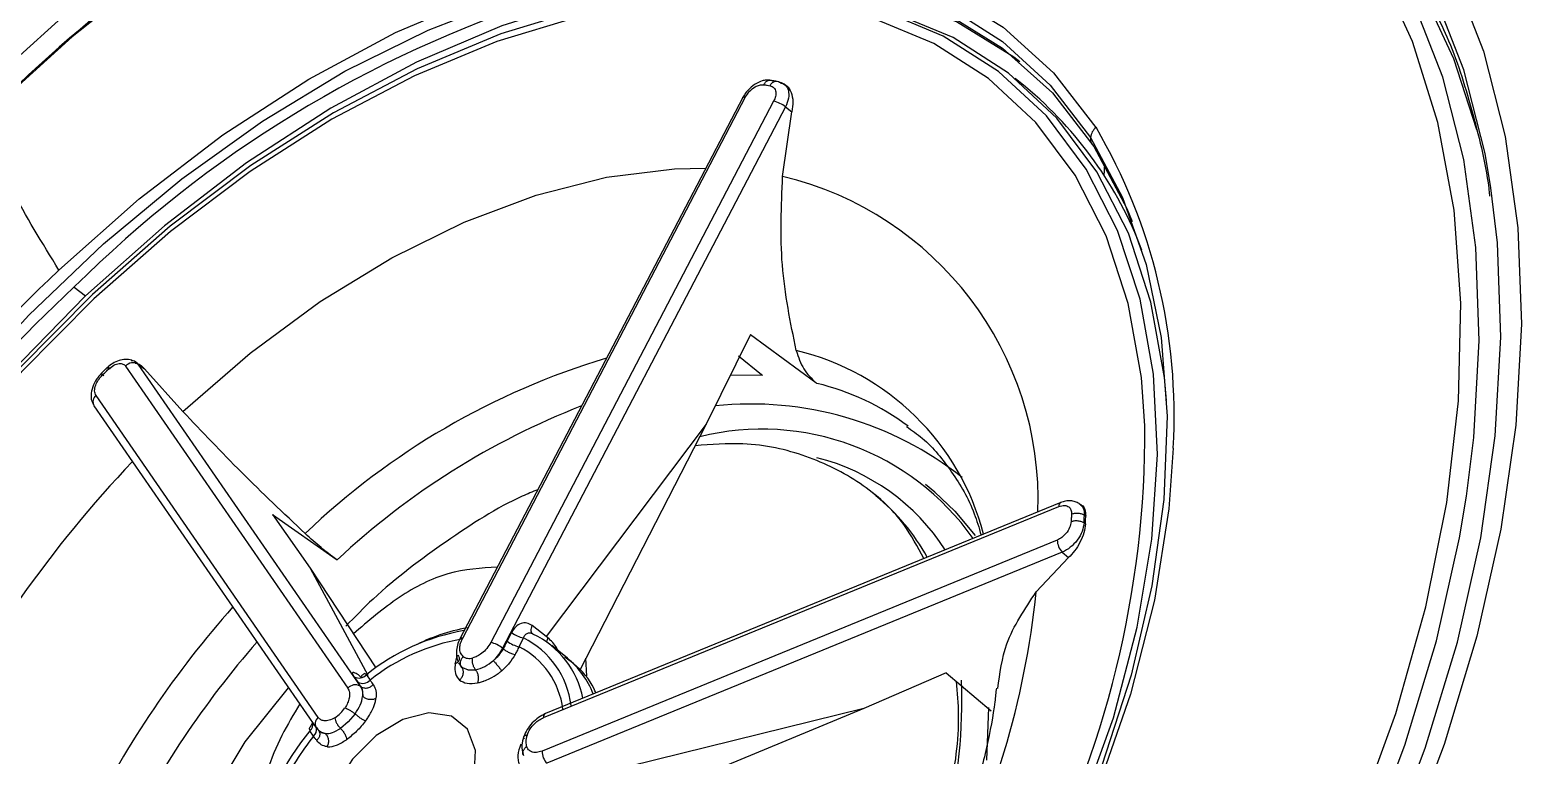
# Model space of a CAD drawing. Extents: x 400 to 501, y 484 to 634.
# Drawn here: x 484.145 to 485.99, y 525.945 to 526.842 of the extents above; entities that cross this region are included whole.
import ezdxf

# ---------------------------------------------------------------- set-up
doc = ezdxf.new("R2010")
doc.units = 0
doc.header["$MEASUREMENT"] = 0
doc.layers.add('DIM', color=3, linetype='Continuous')
doc.layers.add('GEOMETRY', color=3, linetype='Continuous', lineweight=25)

# ---------------------------------------------------------------- blocks, each defined once
blk = doc.blocks.new('2026 GRANDEE')
at = {"layer": 'GEOMETRY', "ltscale": 16}
for p, q in [((34.6418, -70.0615), (34.6339, -70.0603)), ((34.6478, -70.0639), (34.6462, -70.0627)), ((34.95, -70.0684), (34.9374, -70.0582)), ((34.6007, -70.0818), (34.2511, -70.7511)), ((34.2546, -70.7505), (34.6042, -70.0811)), ((34.6389, -70.0863), (34.2893, -70.7557)), ((34.6535, -70.0933), (34.3039, -70.7627)), ((34.65, -70.1793), (34.6615, -70.0996)), ((34.6535, -70.0933), (34.6615, -70.0996)), ((35.0475, -70.1784), (35.048, -70.1642)), ((33.7747, -70.3161), (33.7884, -70.3272)), ((34.6103, -70.3749), (34.5555, -70.4857)), ((34.6103, -70.3749), (34.6911, -70.4343)), ((33.8159, -70.4153), (33.8076, -70.4236)), ((33.8381, -70.414), (34.1127, -70.8121)), ((33.846, -70.4069), (33.8452, -70.4063)), ((33.8533, -70.4114), (34.128, -70.8096)), ((33.8533, -70.4114), (33.8614, -70.4172)), ((33.9088, -70.47), (33.8614, -70.4172)), ((34.5954, -70.4012), (34.6239, -70.4242)), ((34.5858, -70.4246), (34.6251, -70.4252)), ((34.6239, -70.4242), (34.6251, -70.4252)), ((34.6911, -70.4343), (34.6924, -70.4353)), ((34.0761, -70.8484), (33.8015, -70.4502)), ((33.799, -70.4629), (34.0737, -70.8611)), ((34.5555, -70.4857), (34.3579, -70.7484)), ((34.5555, -70.4857), (34.3988, -70.7908)), ((34.8379, -70.5699), (34.8264, -70.5605)), ((34.9938, -70.5825), (34.357, -70.8435)), ((34.7654, -70.5743), (34.7606, -70.5704)), ((34.0194, -70.5974), (34.0981, -70.6527)), ((34.0194, -70.5974), (34.0663, -70.6639)), ((34.3546, -70.8485), (34.9913, -70.5875)), ((35.0229, -70.5984), (35.0246, -70.5996)), ((35.0244, -70.6043), (35.0246, -70.5996)), ((35.0241, -70.609), (35.0225, -70.6078)), ((35.0241, -70.609), (35.0244, -70.6043)), ((34.9894, -70.629), (34.3527, -70.89)), ((34.0981, -70.6527), (34.0994, -70.6536)), ((34.9956, -70.644), (34.3588, -70.905)), ((34.9634, -70.6932), (35.0032, -70.6507)), ((34.9956, -70.644), (35.0032, -70.6507)), ((34.0663, -70.6639), (34.1376, -70.7961)), ((34.0663, -70.6639), (34.1471, -70.7872)), ((34.3151, -70.7433), (34.3097, -70.7542)), ((34.3373, -70.7437), (34.3395, -70.7434)), ((34.3579, -70.7484), (34.3404, -70.7346)), ((34.3598, -70.7498), (34.3579, -70.7484)), ((34.2511, -70.7511), (34.2511, -70.7512)), ((34.3049, -70.7635), (34.3039, -70.7627)), ((34.3244, -70.761), (34.3298, -70.7501)), ((34.384, -70.7752), (34.3647, -70.7595)), ((34.2494, -70.7807), (34.2534, -70.7867)), ((34.408, -70.7975), (34.4069, -70.775)), ((34.1205, -70.7983), (34.1252, -70.8048)), ((34.1357, -70.7956), (34.1403, -70.8021)), ((34.2608, -70.7897), (34.2534, -70.7867)), ((34.2608, -70.7897), (34.2706, -70.7893)), ((34.8521, -70.7931), (34.7503, -70.8374)), ((34.8521, -70.7931), (34.9079, -70.8403)), ((34.0389, -70.8117), (33.9854, -70.8784)), ((34.129, -70.8103), (34.128, -70.8096)), ((34.7503, -70.8374), (34.4281, -70.917)), ((34.7503, -70.8374), (34.4415, -70.9651)), ((34.9023, -70.9014), (34.905, -70.8361)), ((34.1132, -70.8538), (34.1035, -70.8619)), ((34.1217, -70.8439), (34.1132, -70.8538)), ((33.9854, -70.8784), (33.9024, -71.0165)), ((34.0703, -70.8714), (34.0657, -70.8648)), ((34.074, -70.8607), (34.0756, -70.8631)), ((34.0756, -70.8631), (34.0796, -70.8668)), ((34.0785, -70.8661), (34.0779, -70.8666)), ((34.0796, -70.8668), (34.0847, -70.8683))]:
    blk.add_line(p, q, dxfattribs=at)
at = {"layer": 'GEOMETRY', "ltscale": 16, "flags": 128}
for points in [[(33.6458, -70.085), (33.7592, -69.9828)], [(35.4781, -69.9273), (35.516, -70.0246), (35.5429, -70.1301), (35.5586, -70.243), (35.5629, -70.3622), (35.5559, -70.4868), (35.5375, -70.6156), (35.5079, -70.7477), (35.4674, -70.8817), (35.4164, -71.0167), (35.3552, -71.1515), (35.2844, -71.2848), (35.2045, -71.4157), (35.1164, -71.5429), (35.0206, -71.6653), (34.9181, -71.782), (34.8097, -71.8919)], [(35.5253, -70.1933), (35.518, -70.1509), (35.4917, -70.0476), (35.4546, -69.9523), (35.407, -69.866), (35.3495, -69.7892), (35.2823, -69.7226), (35.2063, -69.6669), (35.1219, -69.6225), (35.0298, -69.5898), (34.931, -69.569), (34.8262, -69.5603), (34.7163, -69.5639), (34.6023, -69.5796), (34.4851, -69.6074), (34.3658, -69.6469), (34.2453, -69.698), (34.1246, -69.76), (34.0049, -69.8326), (33.8871, -69.9151), (33.7722, -70.0067), (33.6613, -70.1067)], [(35.495, -70.5749), (35.5041, -70.5021), (35.5109, -70.3821), (35.5068, -70.2672), (35.4916, -70.1584), (35.4657, -70.0567), (35.4292, -69.9629), (35.3824, -69.8779), (35.3257, -69.8023), (35.2596, -69.7368), (35.1847, -69.6819), (35.1016, -69.6382), (35.011, -69.6059), (34.9137, -69.5855), (34.8105, -69.5769), (34.7023, -69.5804), (34.59, -69.5959), (34.5695, -69.6)], [(35.3502, -70.9993), (35.3596, -70.976), (35.4076, -70.8433), (35.4447, -70.7117), (35.4706, -70.5826), (35.4852, -70.457), (35.4882, -70.3361), (35.4797, -70.221), (35.4597, -70.1128), (35.4285, -70.0123), (35.3862, -69.9206), (35.3333, -69.8385), (35.2702, -69.7667), (35.1976, -69.7058), (35.1161, -69.6564), (35.0263, -69.619), (34.9293, -69.5939), (34.8257, -69.5813), (34.7166, -69.5813), (34.6029, -69.594), (34.5937, -69.5955)], [(33.7557, -70.2954), (33.855, -70.207), (33.9583, -70.1279), (34.0643, -70.0591), (34.1717, -70.0014), (34.2791, -69.9555), (34.3852, -69.9221), (34.4887, -69.9016), (34.5881, -69.8941), (34.6824, -69.8999), (34.7703, -69.9188), (34.8506, -69.9506), (34.9225, -69.9949), (34.9849, -70.0512), (35.0372, -70.1187)], [(33.324, -71.7633), (33.2843, -71.6892), (33.2551, -71.6063), (33.2367, -71.5158), (33.2293, -71.4185), (33.2331, -71.3158), (33.2479, -71.2087), (33.2736, -71.0986), (33.3099, -70.9867), (33.3564, -70.8743), (33.4125, -70.7628), (33.4775, -70.6534), (33.5508, -70.5475), (33.6314, -70.4463), (33.7184, -70.351), (33.8108, -70.2626), (33.9075, -70.1823), (34.0073, -70.1109), (34.1091, -70.0493), (34.2118, -69.9983), (34.314, -69.9584)], [(34.8538, -69.9691), (34.9216, -70.0124), (34.9807, -70.0666), (35.0303, -70.1312)], [(34.9433, -70.0376), (34.9356, -70.0318), (34.8649, -69.9882), (34.7859, -69.9569), (34.6995, -69.9383), (34.6068, -69.9327), (34.509, -69.94), (34.4073, -69.9602), (34.303, -69.993), (34.1974, -70.0381), (34.0918, -70.0948), (33.9876, -70.1625), (33.886, -70.2403), (33.7884, -70.3272)], [(34.3591, -69.9586), (34.3937, -69.949), (34.4954, -69.9288), (34.5932, -69.9215), (34.6858, -69.9272), (34.7722, -69.9458), (34.8513, -69.9771), (34.9219, -70.0206), (34.9833, -70.0759), (35.0347, -70.1423)], [(34.4035, -69.9722), (34.3017, -70.0032), (34.1984, -70.0461), (34.0951, -70.1006), (33.9929, -70.1658), (33.8932, -70.241), (33.7973, -70.3252), (33.7063, -70.4173), (33.6214, -70.5163), (33.5436, -70.6208), (33.474, -70.7295), (33.4134, -70.8411), (33.3626, -70.9542), (33.3222, -71.0674), (33.2927, -71.1791), (33.2744, -71.2881), (33.2677, -71.3929), (33.2726, -71.4923), (33.2891, -71.585), (33.3169, -71.6697), (33.3556, -71.7455), (33.381, -71.7825)], [(35.0182, -70.9618), (35.0587, -70.8487), (35.0882, -70.7369), (35.1064, -70.628), (35.1131, -70.5231), (35.1082, -70.4238), (35.0917, -70.3311), (35.0639, -70.2463), (35.0252, -70.1705), (34.9759, -70.1046), (34.9168, -70.0495), (34.8485, -70.0057), (34.7719, -69.9739)], [(35.4361, -69.9413), (35.4792, -70.0337), (35.5075, -70.1213)], [(34.6786, -69.9645), (34.5896, -69.9578), (34.4955, -69.9637), (34.3976, -69.982), (34.297, -70.0125), (34.1951, -70.055), (34.093, -70.1087), (33.9921, -70.1731), (33.8937, -70.2473), (33.799, -70.3305), (33.7091, -70.4215), (33.6253, -70.5192), (33.5485, -70.6224), (33.4798, -70.7297), (33.4199, -70.84)], [(35.0977, -70.4877), (35.0934, -70.4278), (35.0771, -70.3363), (35.0497, -70.2526), (35.0114, -70.1778), (34.9628, -70.1127), (34.9044, -70.0582), (34.837, -70.015), (34.7614, -69.9837), (34.6786, -69.9645)], [(35.1244, -70.4565), (35.1217, -70.428), (35.1052, -70.3349), (35.0773, -70.2497), (35.0383, -70.1735), (34.9888, -70.1072), (34.9293, -70.0517), (34.8607, -70.0077), (34.7837, -69.9758), (34.6994, -69.9563)], [(34.6007, -70.0818), (34.601, -70.0814), (34.6017, -70.0811), (34.6028, -70.081), (34.6042, -70.0811)], [(35.0303, -70.1312), (35.07, -70.2053), (35.0992, -70.2881), (35.1176, -70.3787), (35.125, -70.4759), (35.1212, -70.5787), (35.1064, -70.6857), (35.0807, -70.7959), (35.0444, -70.9078)], [(35.0347, -70.1423), (35.0754, -70.2189), (35.0821, -70.2351)], [(33.9088, -70.47), (33.992, -70.3979), (34.0785, -70.3342), (34.167, -70.2799), (34.2564, -70.2358), (34.3453, -70.2025), (34.4324, -70.1804), (34.5165, -70.1699), (34.5551, -70.1691)], [(34.8004, -71.8752), (34.9065, -71.7676), (35.0068, -71.6534), (35.1005, -71.5336), (35.1868, -71.4091), (35.265, -71.281), (35.3343, -71.1505), (35.3942, -71.0186), (35.4441, -70.8865), (35.4838, -70.7553), (35.5127, -70.6261), (35.5307, -70.5), (35.5376, -70.378), (35.5334, -70.2613), (35.5253, -70.1933)], [(33.7884, -70.3272), (33.6959, -70.4221), (33.6098, -70.5239), (33.531, -70.6312), (33.4607, -70.7427), (33.3997, -70.857), (33.3487, -70.9727), (33.3085, -71.0882), (33.2794, -71.2023), (33.2619, -71.3133), (33.2562, -71.42), (33.2624, -71.521), (33.2803, -71.615), (33.3098, -71.7008), (33.3505, -71.7773)], [(35.1326, -70.5154), (35.1273, -70.5906), (35.1095, -70.7035), (35.0799, -70.8195), (35.039, -70.9371), (34.9872, -71.0547), (34.9251, -71.171), (34.8536, -71.2844), (34.7735, -71.3936), (34.6859, -71.497), (34.6592, -71.5258)], [(34.7851, -71.8562), (34.8895, -71.7503), (34.9883, -71.6379), (35.0806, -71.5199), (35.1656, -71.3973), (35.2425, -71.2712), (35.3107, -71.1427), (35.3697, -71.0128), (35.4189, -70.8827), (35.4579, -70.7535), (35.4864, -70.6263), (35.495, -70.5749)], [(34.8379, -70.5699), (34.8629, -70.5931), (34.888, -70.6233)], [(34.2546, -70.7505), (34.2532, -70.7504), (34.2521, -70.7505), (34.2514, -70.7508), (34.2511, -70.7511)], [(34.2562, -70.9585), (34.2689, -70.9224), (34.2704, -70.8892), (34.2606, -70.863), (34.2406, -70.8468), (34.2128, -70.8426), (34.1806, -70.8509), (34.1478, -70.8708), (34.1185, -70.8998), (34.0962, -70.9344)]]:
    blk.add_lwpolyline(points, dxfattribs=at)
at = {"layer": 'GEOMETRY', "ltscale": 16}
for centre, radius, start, end in [((34.9951, -71.4277), 1.8756, 102.3561, 135.5107), ((35.3932, -71.8701), 2.5338, 120.3997, 133.9732), ((34.8122, -71.3559), 1.4689, 107.9649, 134.9359), ((34.636, -70.4447), 0.4901, 20.8365, 50.1623), ((34.6317, -70.1201), 0.0345, 50.8377, 77.9254), ((35.0505, -70.1341), 0.0203, 130.7303, 171.8545), ((34.4277, -70.475), 0.7061, 356.7223, 30.314), ((35.0425, -70.1328), 0.0123, 172.323, 230.332), ((34.5541, -70.5797), 0.4117, 357.9951, 76.5317), ((34.9462, -71.5815), 1.7525, 132.7906, 168.047), ((34.947, -71.5819), 1.7253, 132.8035, 167.8321), ((34.5936, -70.7008), 0.3148, 14.5699, 76.5503), ((33.8473, -70.4221), 0.0123, 60.5201, 138.2713), ((34.6964, -71.2856), 0.9202, 106.6793, 133.7609), ((34.6218, -70.7312), 0.3042, 52.9627, 76.58), ((33.8077, -70.458), 0.00999, 128.8518, 209.6098), ((34.7443, -71.3419), 0.9432, 111.307, 133.1315), ((34.6111, -70.8803), 0.4195, 51.5409, 96.0847), ((33.8707, -70.4953), 1.227, 332.0252, 0.3546), ((34.6243, -70.8119), 0.32, 35.3205, 103.8888), ((34.627, -70.7858), 0.2667, 32.8764, 75.8151), ((34.9213, -71.5531), 1.4825, 136.4612, 153.4142), ((34.5988, -70.7777), 0.2629, 29.0202, 50.6889), ((34.9965, -70.5869), 0.00519, 121.2777, 185.933), ((35.0107, -70.629), 0.0213, 179.7824, 224.6727), ((33.8771, -70.5794), 1.0922, 332.8294, 354.0194), ((34.8769, -71.5175), 1.2126, 138.3576, 153.4272), ((33.173, -70.1229), 2.6745, 312.9723, 347.4464), ((34.3013, -71.0007), 0.2636, 99.8758, 128.9308), ((34.3038, -70.9744), 0.2408, 100.4848, 117.0521), ((34.3372, -70.7144), 0.0364, 232.6122, 258.2558), ((34.2942, -70.8457), 0.111, 10.9403, 64.7752), ((34.8941, -71.5318), 1.1841, 138.9988, 153.4321), ((34.2956, -70.9976), 0.2496, 99.7954, 128.4681), ((34.2821, -70.7894), 0.0345, 50.8376, 77.9253), ((34.3318, -70.7253), 0.0364, 232.6122, 258.2558), ((34.2772, -70.8517), 0.1023, 7.7157, 62.5181), ((34.2815, -70.8465), 0.1078, 6.8349, 63.3989), ((34.3717, -70.756), 0.0134, 152.3901, 174.5215), ((34.3147, -70.8589), 0.1087, 21.3491, 50.4103), ((34.1264, -70.7874), 0.0123, 241.4701, 318.6207), ((34.131, -70.794), 0.0123, 241.4701, 318.6208), ((34.1781, -70.8258), 0.6935, 331.8455, 1.93), ((34.1219, -70.8203), 0.0123, 60.5199, 138.2713), ((34.0749, -70.8142), 0.0408, 302.175, 327.1094), ((34.0584, -70.8565), 0.0111, 311.3267, 9.0562), ((34.082, -70.856), 0.00968, 128.0627, 220.5472), ((34.3595, -70.8478), 0.00499, 119.8365, 187.3741), ((34.3457, -71.0906), 0.3597, 141.1168, 165.058), ((34.364, -71.1005), 0.3725, 142.0408, 153.4948), ((34.063, -70.863), 0.0111, 311.3754, 8.3641), ((32.9688, -72.6017), 1.8232, 63.1438, 69.8944), ((34.374, -70.8901), 0.0213, 179.7825, 224.6727)]:
    blk.add_arc(centre, radius, start, end, dxfattribs=at)
for points, knots in [([(35.4556, -69.9745), (35.4616, -69.9867), (35.481, -70.0262), (35.5033, -70.1019), (35.5198, -70.1667), (35.5235, -70.2026), (35.5236, -70.2037)], [0, 0, 0, 0, 0.179726, 0.584023, 0.98668, 1, 1, 1, 1]), ([(34.6341, -70.0603), (34.6327, -70.0602), (34.6297, -70.06), (34.6234, -70.0614), (34.6153, -70.0652), (34.608, -70.0715), (34.6033, -70.0774), (34.6015, -70.0805), (34.6006, -70.0821)], [0, 0, 0, 0, 0.132033, 0.260031, 0.508573, 0.752945, 0.875627, 1, 1, 1, 1]), ([(34.6042, -70.0811), (34.6057, -70.0786), (34.6089, -70.0737), (34.6154, -70.0686), (34.6216, -70.0659), (34.625, -70.0659), (34.6266, -70.0659)], [0, 0, 0, 0, 0.278395, 0.557716, 0.778792, 1, 1, 1, 1]), ([(34.6266, -70.0659), (34.6274, -70.0648), (34.6288, -70.0624), (34.632, -70.0605), (34.6354, -70.06), (34.6374, -70.061), (34.6383, -70.0615)], [0, 0, 0, 0, 0.241095, 0.499999, 0.758904, 1, 1, 1, 1]), ([(34.6266, -70.0659), (34.6281, -70.0661), (34.6307, -70.0665), (34.6333, -70.0669), (34.6344, -70.0671)], [0, 0, 0, 0, 0.560002, 1, 1, 1, 1]), ([(34.6344, -70.0671), (34.6351, -70.0659), (34.6366, -70.0636), (34.6398, -70.0616), (34.6433, -70.0612), (34.6452, -70.0622), (34.6462, -70.0627)], [0, 0, 0, 0, 0.241096, 0.5, 0.758905, 1, 1, 1, 1]), ([(34.6462, -70.0627), (34.6488, -70.0636), (34.6541, -70.0652), (34.6561, -70.0705), (34.6572, -70.0731)], [0, 0, 0, 0, 0.500417, 1, 1, 1, 1]), ([(34.6478, -70.0639), (34.6504, -70.0648), (34.6558, -70.0666), (34.661, -70.075), (34.6633, -70.0865), (34.6621, -70.0952), (34.6615, -70.0996)], [0, 0, 0, 0, 0.241639, 0.487792, 0.7398, 1, 1, 1, 1]), ([(34.6344, -70.0671), (34.6362, -70.0677), (34.6398, -70.069), (34.6419, -70.0742), (34.6415, -70.0803), (34.6398, -70.0843), (34.6389, -70.0863)], [0, 0, 0, 0, 0.278683, 0.558016, 0.778953, 1, 1, 1, 1]), ([(34.6572, -70.0731), (34.6575, -70.0762), (34.6581, -70.0824), (34.655, -70.0897), (34.6535, -70.0933)], [0, 0, 0, 0, 0.499541, 1, 1, 1, 1]), ([(33.7557, -70.2954), (33.735, -70.2614), (33.6937, -70.1933), (33.6693, -70.14), (33.657, -70.1133)], [0, 0, 0, 0, 0.5, 1, 1, 1, 1]), ([(34.6669, -70.3947), (34.6597, -70.3597), (34.6453, -70.2897), (34.6484, -70.2161), (34.65, -70.1793)], [0, 0, 0, 0, 0.499999, 1, 1, 1, 1]), ([(36.1955, -70.2148), (36.1876, -70.2913), (36.1718, -70.4431), (36.1193, -70.6787), (36.0477, -70.9148), (35.9563, -71.15), (35.8473, -71.3823), (35.7215, -71.6098), (35.5817, -71.8315), (35.4768, -71.9727), (35.4245, -72.0432)], [0, 0, 0, 0, 0.13038, 0.258787, 0.385411, 0.510467, 0.63419, 0.756842, 0.878693, 1, 1, 1, 1]), ([(36.1153, -70.3046), (36.1106, -70.3564), (36.1018, -70.4523), (36.0776, -70.5894), (36.0515, -70.7047), (36.0265, -70.7977), (36.0054, -70.8678), (35.9892, -70.9179), (35.9746, -70.961), (35.9537, -71.02), (35.9191, -71.1105), (35.8652, -71.238), (35.7892, -71.3975), (35.6861, -71.587), (35.5518, -71.8047), (35.4416, -71.9533), (35.3828, -72.0325)], [0, 0, 0, 0, 0.0955, 0.176703, 0.243976, 0.297601, 0.337782, 0.364662, 0.383445, 0.411296, 0.464569, 0.536071, 0.625544, 0.732754, 0.857565, 1, 1, 1, 1]), ([(34.6669, -70.3947), (34.6695, -70.4027), (34.6749, -70.4188), (34.6857, -70.4291), (34.6911, -70.4343)], [0, 0, 0, 0, 0.499954, 1, 1, 1, 1]), ([(33.8454, -70.4065), (33.8429, -70.4061), (33.8381, -70.4052), (33.83, -70.4067), (33.8221, -70.4101), (33.8178, -70.4137), (33.8157, -70.4155)], [0, 0, 0, 0, 0.257743, 0.511413, 0.758791, 1, 1, 1, 1]), ([(33.8195, -70.4173), (33.8187, -70.4168), (33.8171, -70.4156), (33.8158, -70.4151), (33.8156, -70.4158), (33.8164, -70.4171), (33.8168, -70.4178)], [0, 0, 0, 0, 0.241096, 0.500001, 0.758905, 1, 1, 1, 1]), ([(33.8168, -70.4178), (33.819, -70.4159), (33.8235, -70.4122), (33.83, -70.4103), (33.8351, -70.4109), (33.8371, -70.413), (33.8381, -70.414)], [0, 0, 0, 0, 0.278691, 0.558021, 0.778955, 1, 1, 1, 1]), ([(33.8448, -70.4068), (33.8457, -70.4068), (33.8494, -70.4068), (33.8516, -70.4094), (33.8533, -70.4114)], [0, 0, 0, 0, 0.226206, 1, 1, 1, 1]), ([(33.85, -70.4102), (33.8509, -70.4103), (33.8554, -70.411), (33.8587, -70.4144), (33.8614, -70.4172)], [0, 0, 0, 0, 0.184102, 1, 1, 1, 1]), ([(33.8078, -70.4233), (33.8066, -70.4247), (33.804, -70.4274), (33.7998, -70.4337), (33.796, -70.4424), (33.795, -70.451), (33.7961, -70.4571), (33.7974, -70.4596), (33.7981, -70.4608)], [0, 0, 0, 0, 0.122507, 0.243894, 0.487401, 0.737236, 0.86649, 1, 1, 1, 1]), ([(33.8015, -70.4502), (33.8007, -70.4485), (33.7992, -70.4449), (33.8006, -70.4378), (33.804, -70.4312), (33.8071, -70.4277), (33.8086, -70.4259)], [0, 0, 0, 0, 0.278443, 0.557745, 0.778799, 1, 1, 1, 1]), ([(33.8086, -70.4259), (33.8082, -70.4253), (33.8074, -70.4239), (33.8075, -70.4233), (33.8088, -70.4237), (33.8104, -70.425), (33.8112, -70.4255)], [0, 0, 0, 0, 0.241095, 0.499999, 0.758904, 1, 1, 1, 1]), ([(33.8086, -70.4259), (33.8101, -70.4244), (33.8129, -70.4217), (33.8156, -70.419), (33.8168, -70.4178)], [0, 0, 0, 0, 0.560002, 1, 1, 1, 1]), ([(34.06, -70.6211), (34.0333, -70.5957), (33.9798, -70.5451), (33.9324, -70.495), (33.9088, -70.47)], [0, 0, 0, 0, 0.499999, 1, 1, 1, 1]), ([(34.803, -70.4886), (34.8097, -70.4933), (34.8314, -70.5083), (34.8594, -70.5439), (34.8839, -70.5841), (34.8926, -70.6139), (34.8953, -70.6229)], [0, 0, 0, 0, 0.156459, 0.506071, 0.851021, 1, 1, 1, 1]), ([(34.8244, -70.6519), (34.8167, -70.6374), (34.7968, -70.6), (34.7476, -70.5566), (34.6805, -70.5229), (34.611, -70.5072), (34.5618, -70.5109), (34.5418, -70.5124)], [0, 0, 0, 0, 0.147093, 0.378616, 0.610139, 0.841662, 1, 1, 1, 1]), ([(34.3474, -70.5668), (34.341, -70.5693), (34.3031, -70.5847), (34.234, -70.63), (34.1602, -70.6843), (34.1214, -70.724), (34.1104, -70.7353)], [0, 0, 0, 0, 0.078117, 0.462254, 0.84639, 1, 1, 1, 1]), ([(35.0166, -70.584), (35.015, -70.5831), (35.0117, -70.5813), (35.0058, -70.5802), (34.9996, -70.5805), (34.9955, -70.5819), (34.9934, -70.5827)], [0, 0, 0, 0, 0.2532608, 0.5051009, 0.7541269, 1, 1, 1, 1]), ([(34.9913, -70.5875), (34.9937, -70.5868), (34.9985, -70.5855), (35.0037, -70.5875), (35.0066, -70.5915), (35.0069, -70.5951), (35.007, -70.5969)], [0, 0, 0, 0, 0.278395, 0.557716, 0.778792, 1, 1, 1, 1]), ([(35.007, -70.5969), (35.0069, -70.5986), (35.0068, -70.6017), (35.0066, -70.6048), (35.0066, -70.6061)], [0, 0, 0, 0, 0.560002, 1, 1, 1, 1]), ([(35.007, -70.5969), (35.0082, -70.5965), (35.0108, -70.5956), (35.0153, -70.5956), (35.0197, -70.5965), (35.0219, -70.5978), (35.0229, -70.5984)], [0, 0, 0, 0, 0.2410947, 0.4999988, 0.7589036, 1, 1, 1, 1]), ([(35.0165, -70.584), (35.0184, -70.5856), (35.0223, -70.589), (35.0227, -70.5952), (35.0229, -70.5984)], [0, 0, 0, 0, 0.4822902, 1, 1, 1, 1]), ([(35.0181, -70.5858), (35.0186, -70.5858), (35.0211, -70.586), (35.024, -70.5905), (35.0244, -70.5966), (35.0246, -70.5996)], [0, 0, 0, 0, 0.106855, 0.556876, 1, 1, 1, 1]), ([(35.0227, -70.6031), (35.0227, -70.6022), (35.0228, -70.6007), (35.0229, -70.5991), (35.0229, -70.5984)], [0, 0, 0, 0, 0.56, 1, 1, 1, 1]), ([(35.0066, -70.6061), (35.0061, -70.6086), (35.0053, -70.6136), (35.0007, -70.6207), (34.9951, -70.626), (34.9913, -70.628), (34.9894, -70.629)], [0, 0, 0, 0, 0.2786778, 0.5579722, 0.7789013, 1, 1, 1, 1]), ([(35.0225, -70.6078), (35.0219, -70.6113), (35.0208, -70.6183), (35.0145, -70.6292), (35.0057, -70.6386), (34.999, -70.6422), (34.9956, -70.644)], [0, 0, 0, 0, 0.250189, 0.49996, 0.749751, 1, 1, 1, 1]), ([(35.0241, -70.609), (35.0237, -70.6126), (35.0227, -70.6198), (35.0177, -70.6318), (35.0108, -70.643), (35.0058, -70.6481), (35.0032, -70.6507)], [0, 0, 0, 0, 0.241639, 0.487791, 0.7398, 1, 1, 1, 1]), ([(35.0066, -70.6061), (35.0078, -70.6058), (35.0104, -70.6049), (35.0149, -70.6049), (35.0193, -70.6059), (35.0214, -70.6072), (35.0225, -70.6078)], [0, 0, 0, 0, 0.241096, 0.5, 0.758905, 1, 1, 1, 1]), ([(35.0225, -70.6078), (35.0225, -70.6069), (35.0226, -70.6053), (35.0227, -70.6038), (35.0227, -70.6031)], [0, 0, 0, 0, 0.5600004, 1, 1, 1, 1]), ([(34.0981, -70.6527), (34.0921, -70.6481), (34.0799, -70.6391), (34.0666, -70.6271), (34.06, -70.6211)], [0, 0, 0, 0, 0.500588, 1, 1, 1, 1]), ([(34.2973, -70.6627), (34.2774, -70.6637), (34.2389, -70.6655), (34.1754, -70.6969), (34.1381, -70.7291), (34.1195, -70.7451)], [0, 0, 0, 0, 0.350915, 0.677798, 1, 1, 1, 1]), ([(34.916, -70.8124), (34.9184, -70.7938), (34.9239, -70.752), (34.9493, -70.7142), (34.9634, -70.6932)], [0, 0, 0, 0, 0.444947, 1, 1, 1, 1]), ([(34.3404, -70.7346), (34.3383, -70.7334), (34.334, -70.7308), (34.3267, -70.7316), (34.3198, -70.7357), (34.3166, -70.7408), (34.3151, -70.7433)], [0, 0, 0, 0, 0.248426, 0.496166, 0.745927, 1, 1, 1, 1]), ([(34.3298, -70.7501), (34.3304, -70.7487), (34.3313, -70.7466), (34.3334, -70.7448), (34.335, -70.744), (34.3367, -70.7436), (34.3384, -70.7437), (34.34, -70.7442), (34.341, -70.7449), (34.3415, -70.7453)], [0, 0, 0, 0, 0.270234, 0.399657, 0.525307, 0.647625, 0.767124, 0.884374, 1, 1, 1, 1]), ([(34.3404, -70.7346), (34.34, -70.7358), (34.339, -70.7381), (34.3389, -70.7413), (34.3396, -70.7439), (34.3409, -70.7448), (34.3415, -70.7453)], [0, 0, 0, 0, 0.2491881, 0.5, 0.7508119, 1, 1, 1, 1]), ([(34.2511, -70.7512), (34.25, -70.7538), (34.2477, -70.7589), (34.2467, -70.7671), (34.247, -70.7743), (34.2486, -70.778), (34.2492, -70.7795)], [0, 0, 0, 0, 0.266476, 0.53886, 0.816205, 1, 1, 1, 1]), ([(34.2552, -70.7729), (34.2539, -70.7716), (34.2515, -70.7689), (34.2508, -70.7628), (34.2518, -70.7565), (34.2536, -70.7525), (34.2546, -70.7505)], [0, 0, 0, 0, 0.279775, 0.557669, 0.777003, 1, 1, 1, 1]), ([(34.2893, -70.7557), (34.2878, -70.7582), (34.2847, -70.7632), (34.2787, -70.7689), (34.2726, -70.7729), (34.2689, -70.7741), (34.267, -70.7747)], [0, 0, 0, 0, 0.2793916, 0.5595729, 0.778985, 1, 1, 1, 1]), ([(34.3039, -70.7627), (34.3023, -70.7654), (34.2992, -70.7709), (34.2947, -70.7757), (34.2925, -70.778)], [0, 0, 0, 0, 0.499837, 1, 1, 1, 1]), ([(34.2925, -70.778), (34.295, -70.7759), (34.2999, -70.7716), (34.3032, -70.7662), (34.3049, -70.7635)], [0, 0, 0, 0, 0.502456, 1, 1, 1, 1]), ([(34.3049, -70.7635), (34.3058, -70.7618), (34.3074, -70.7587), (34.309, -70.7556), (34.3097, -70.7542)], [0, 0, 0, 0, 0.559996, 1, 1, 1, 1]), ([(34.3049, -70.7635), (34.3059, -70.7643), (34.308, -70.7659), (34.312, -70.7681), (34.3161, -70.7698), (34.3183, -70.7703), (34.3194, -70.7706)], [0, 0, 0, 0, 0.2408679, 0.5, 0.7591321, 1, 1, 1, 1]), ([(34.3244, -70.761), (34.3234, -70.7628), (34.3218, -70.766), (34.3201, -70.7692), (34.3194, -70.7706)], [0, 0, 0, 0, 0.56002, 1, 1, 1, 1]), ([(34.3725, -70.7659), (34.3721, -70.7648), (34.369, -70.758), (34.364, -70.7535), (34.3598, -70.7498)], [0, 0, 0, 0, 0.158699, 1, 1, 1, 1]), ([(34.2455, -70.7821), (34.2455, -70.7826), (34.2448, -70.787), (34.2448, -70.7951), (34.2487, -70.7997), (34.2507, -70.8022)], [0, 0, 0, 0, 0.056946, 0.50718, 1, 1, 1, 1]), ([(34.2455, -70.7821), (34.2461, -70.7787), (34.2467, -70.7753), (34.2483, -70.7716), (34.2483, -70.7715)], [0, 0, 0, 0, 0.988639, 1, 1, 1, 1]), ([(34.2504, -70.777), (34.2504, -70.7771), (34.2503, -70.7778), (34.2497, -70.7789), (34.2484, -70.7806), (34.2466, -70.7815), (34.2455, -70.7821)], [0, 0, 0, 0, 0.07155, 0.315708, 0.554912, 1, 1, 1, 1]), ([(34.2485, -70.7714), (34.2492, -70.7723), (34.2502, -70.7738), (34.2506, -70.7757), (34.2504, -70.7766), (34.2504, -70.777)], [0, 0, 0, 0, 0.519416, 0.798566, 1, 1, 1, 1]), ([(34.2534, -70.7867), (34.2528, -70.7857), (34.2518, -70.7838), (34.2517, -70.7801), (34.2528, -70.7763), (34.2544, -70.7741), (34.2552, -70.7729)], [0, 0, 0, 0, 0.2500001, 0.5000002, 0.7500001, 1, 1, 1, 1]), ([(34.2552, -70.7729), (34.256, -70.7735), (34.2576, -70.7746), (34.2595, -70.775), (34.2604, -70.7752)], [0, 0, 0, 0, 0.564334, 1, 1, 1, 1]), ([(34.2604, -70.7752), (34.2616, -70.7753), (34.2636, -70.7755), (34.266, -70.775), (34.267, -70.7747)], [0, 0, 0, 0, 0.5547628, 1, 1, 1, 1]), ([(34.2706, -70.7893), (34.2699, -70.7883), (34.2684, -70.7863), (34.2671, -70.7824), (34.2665, -70.7783), (34.2668, -70.7759), (34.267, -70.7747)], [0, 0, 0, 0, 0.25, 0.5, 0.75, 1, 1, 1, 1]), ([(34.2706, -70.7893), (34.2744, -70.7883), (34.2819, -70.7862), (34.2889, -70.7807), (34.2925, -70.778)], [0, 0, 0, 0, 0.502636, 1, 1, 1, 1]), ([(34.2925, -70.778), (34.2933, -70.779), (34.2946, -70.7805), (34.2966, -70.7828), (34.2982, -70.7846), (34.2996, -70.7864), (34.3013, -70.7886), (34.3023, -70.7899), (34.3029, -70.7907)], [0, 0, 0, 0, 0.239694, 0.368513, 0.5, 0.631487, 0.760306, 1, 1, 1, 1]), ([(34.3194, -70.7706), (34.3171, -70.7742), (34.3126, -70.7816), (34.3061, -70.7877), (34.3029, -70.7907)], [0, 0, 0, 0, 0.500266, 1, 1, 1, 1]), ([(34.4191, -70.8181), (34.4184, -70.8164), (34.4124, -70.8023), (34.3992, -70.7865), (34.3845, -70.7767), (34.3809, -70.7743)], [0, 0, 0, 0, 0.091241, 0.781426, 1, 1, 1, 1]), ([(34.1271, -70.7968), (34.1252, -70.7955), (34.1215, -70.793), (34.1184, -70.7923), (34.1178, -70.7939), (34.1196, -70.7968), (34.1205, -70.7983)], [0, 0, 0, 0, 0.2484262, 0.4961656, 0.7459269, 1, 1, 1, 1]), ([(34.129, -70.8103), (34.1283, -70.8093), (34.1271, -70.8075), (34.1257, -70.8056), (34.1252, -70.8048)], [0, 0, 0, 0, 0.5599964, 1, 1, 1, 1]), ([(34.1271, -70.7968), (34.1277, -70.7974), (34.1287, -70.7985), (34.1304, -70.7985), (34.1311, -70.7985)], [0, 0, 0, 0, 0.554857, 1, 1, 1, 1]), ([(34.1338, -70.7936), (34.1325, -70.7946), (34.1306, -70.7961), (34.1293, -70.797), (34.1294, -70.7974), (34.1294, -70.7975)], [0, 0, 0, 0, 0.613398, 0.949437, 1, 1, 1, 1]), ([(34.1357, -70.7956), (34.135, -70.795), (34.1339, -70.7942), (34.1336, -70.7937), (34.1337, -70.7936), (34.1337, -70.7936)], [0, 0, 0, 0, 0.559664, 0.827702, 1, 1, 1, 1]), ([(34.1403, -70.8021), (34.141, -70.8032), (34.1424, -70.8052), (34.1436, -70.8071), (34.1442, -70.8079)], [0, 0, 0, 0, 0.5600198, 1, 1, 1, 1]), ([(34.2534, -70.7867), (34.254, -70.7878), (34.2552, -70.7901), (34.2552, -70.7945), (34.2537, -70.7989), (34.2517, -70.8011), (34.2507, -70.8022)], [0, 0, 0, 0, 0.240495, 0.499938, 0.759416, 1, 1, 1, 1]), ([(34.2507, -70.8022), (34.2535, -70.8038), (34.2592, -70.8072), (34.2683, -70.8061), (34.2729, -70.8055)], [0, 0, 0, 0, 0.4994343, 1, 1, 1, 1]), ([(34.2706, -70.7893), (34.2712, -70.7904), (34.2726, -70.7927), (34.2738, -70.7973), (34.274, -70.8019), (34.2733, -70.8044), (34.2729, -70.8055)], [0, 0, 0, 0, 0.240558, 0.500062, 0.759531, 1, 1, 1, 1]), ([(34.2729, -70.8055), (34.2738, -70.8054), (34.2762, -70.8048), (34.279, -70.804), (34.2832, -70.8026), (34.2894, -70.8), (34.2962, -70.7959), (34.3008, -70.7924), (34.3022, -70.7912), (34.3027, -70.7908), (34.3029, -70.7907)], [0, 0, 0, 0, 0.086835, 0.245405, 0.271126, 0.493318, 0.846308, 0.948648, 0.980749, 1, 1, 1, 1]), ([(34.7849, -71.1493), (34.8006, -71.1147), (34.832, -71.0455), (34.8584, -70.9429), (34.8701, -70.8609), (34.866, -70.8175), (34.8647, -70.8038)], [0, 0, 0, 0, 0.2887133, 0.5774265, 0.8661398, 1, 1, 1, 1]), ([(34.1127, -70.8121), (34.1135, -70.8138), (34.1152, -70.8172), (34.1147, -70.8239), (34.1127, -70.8304), (34.1103, -70.8344), (34.1092, -70.8364)], [0, 0, 0, 0, 0.279495, 0.559752, 0.779301, 1, 1, 1, 1]), ([(34.1217, -70.8439), (34.1241, -70.8402), (34.1289, -70.833), (34.1303, -70.8259), (34.131, -70.8225)], [0, 0, 0, 0, 0.502635, 1, 1, 1, 1]), ([(34.128, -70.8096), (34.129, -70.8114), (34.1309, -70.815), (34.131, -70.82), (34.1311, -70.8224)], [0, 0, 0, 0, 0.499837, 1, 1, 1, 1]), ([(34.129, -70.8103), (34.13, -70.8109), (34.1322, -70.8121), (34.1365, -70.8121), (34.1408, -70.8107), (34.1431, -70.8088), (34.1442, -70.8079)], [0, 0, 0, 0, 0.240868, 0.5, 0.759132, 1, 1, 1, 1]), ([(34.1311, -70.8224), (34.1313, -70.8201), (34.1317, -70.8156), (34.1299, -70.8121), (34.129, -70.8103)], [0, 0, 0, 0, 0.502456, 1, 1, 1, 1]), ([(34.1311, -70.8224), (34.1321, -70.8232), (34.1338, -70.8244), (34.1366, -70.8254), (34.139, -70.8259), (34.1413, -70.826), (34.1444, -70.8258), (34.1463, -70.8251), (34.1475, -70.8247)], [0, 0, 0, 0, 0.2396939, 0.3685128, 0.4999999, 0.6314869, 0.7603059, 1, 1, 1, 1]), ([(34.1442, -70.8079), (34.1455, -70.8103), (34.148, -70.8152), (34.1476, -70.8215), (34.1475, -70.8247)], [0, 0, 0, 0, 0.5002663, 1, 1, 1, 1]), ([(34.9141, -70.8121), (34.9135, -70.8177), (34.9112, -70.8398), (34.903, -70.8848), (34.886, -70.9485), (34.8618, -71.0169), (34.8393, -71.0683), (34.8256, -71.0961), (34.8236, -71.1003)], [0, 0, 0, 0, 0.073651, 0.293881, 0.516322, 0.742023, 0.96095, 1, 1, 1, 1]), ([(34.0534, -70.8317), (34.0457, -70.8445), (34.0214, -70.8848), (34.0046, -70.9358), (34.0075, -70.965), (34.008, -70.9699)], [0, 0, 0, 0, 0.279591, 0.879165, 1, 1, 1, 1]), ([(34.1347, -70.8525), (34.1353, -70.8517), (34.137, -70.8494), (34.1386, -70.8469), (34.141, -70.843), (34.1441, -70.8373), (34.1463, -70.8309), (34.1472, -70.8266), (34.1474, -70.8253), (34.1475, -70.8248), (34.1475, -70.8247)], [0, 0, 0, 0, 0.086874, 0.245414, 0.271516, 0.493336, 0.846411, 0.948722, 0.980791, 1, 1, 1, 1]), ([(34.0692, -70.8544), (34.069, -70.8547), (34.0686, -70.8552), (34.0676, -70.8577), (34.0662, -70.8599), (34.0654, -70.8613)], [0, 0, 0, 0, 0.2875478, 0.5483954, 1, 1, 1, 1]), ([(34.0966, -70.8488), (34.0943, -70.85), (34.0896, -70.8524), (34.0836, -70.8529), (34.0789, -70.8515), (34.077, -70.8494), (34.0761, -70.8484)], [0, 0, 0, 0, 0.279335, 0.557392, 0.776893, 1, 1, 1, 1]), ([(34.0966, -70.8488), (34.0968, -70.8498), (34.0972, -70.8519), (34.0988, -70.8555), (34.1009, -70.8591), (34.1026, -70.861), (34.1035, -70.8619)], [0, 0, 0, 0, 0.25, 0.5, 0.75, 1, 1, 1, 1]), ([(34.1347, -70.8525), (34.1329, -70.8548), (34.1295, -70.8592), (34.1216, -70.8676), (34.1153, -70.8726), (34.1111, -70.8759)], [0, 0, 0, 0, 0.252181, 0.501741, 1, 1, 1, 1]), ([(34.1217, -70.8439), (34.1228, -70.8448), (34.1249, -70.8467), (34.1287, -70.8494), (34.1323, -70.8516), (34.1339, -70.8522), (34.1347, -70.8525)], [0, 0, 0, 0, 0.240564, 0.500068, 0.759534, 1, 1, 1, 1]), ([(34.3569, -70.8436), (34.354, -70.845), (34.3483, -70.8479), (34.3405, -70.855), (34.3339, -70.8633), (34.3313, -70.8693), (34.33, -70.8724)], [0, 0, 0, 0, 0.253023, 0.501499, 0.749397, 1, 1, 1, 1]), ([(34.3342, -70.8702), (34.3353, -70.8676), (34.3376, -70.8625), (34.3431, -70.8561), (34.3489, -70.8513), (34.3526, -70.8494), (34.3546, -70.8485)], [0, 0, 0, 0, 0.27932, 0.557326, 0.776823, 1, 1, 1, 1]), ([(34.0652, -70.8614), (34.0652, -70.8614), (34.065, -70.8615), (34.065, -70.8624), (34.0654, -70.8638), (34.0657, -70.8648)], [0, 0, 0, 0, 0.079866, 0.3778401, 1, 1, 1, 1]), ([(34.0743, -70.877), (34.0736, -70.876), (34.0723, -70.8741), (34.0709, -70.8722), (34.0703, -70.8714)], [0, 0, 0, 0, 0.559971, 1, 1, 1, 1]), ([(34.0756, -70.8631), (34.0763, -70.864), (34.0778, -70.8659), (34.0782, -70.8697), (34.0771, -70.8737), (34.0752, -70.876), (34.0743, -70.877)], [0, 0, 0, 0, 0.240868, 0.5, 0.759132, 1, 1, 1, 1]), ([(34.087, -70.8845), (34.0845, -70.884), (34.0795, -70.8829), (34.076, -70.879), (34.0743, -70.877)], [0, 0, 0, 0, 0.499734, 1, 1, 1, 1]), ([(34.0847, -70.8683), (34.0827, -70.8678), (34.0786, -70.8668), (34.076, -70.8638), (34.0747, -70.8623)], [0, 0, 0, 0, 0.500163, 1, 1, 1, 1]), ([(34.0847, -70.8683), (34.0876, -70.8682), (34.0934, -70.868), (34.1001, -70.864), (34.1035, -70.8619)], [0, 0, 0, 0, 0.497946, 1, 1, 1, 1]), ([(34.0847, -70.8683), (34.0856, -70.8692), (34.0874, -70.8711), (34.0887, -70.8754), (34.0888, -70.88), (34.0877, -70.8828), (34.0872, -70.8841)], [0, 0, 0, 0, 0.239433, 0.498119, 0.757851, 1, 1, 1, 1]), ([(34.087, -70.8845), (34.0874, -70.8845), (34.0909, -70.8848), (34.0987, -70.8835), (34.1068, -70.8785), (34.1111, -70.8759)], [0, 0, 0, 0, 0.057432, 0.507164, 1, 1, 1, 1]), ([(34.1035, -70.8619), (34.1045, -70.8629), (34.1065, -70.8649), (34.1091, -70.8688), (34.1108, -70.8728), (34.111, -70.8749), (34.1111, -70.8759)], [0, 0, 0, 0, 0.2404953, 0.4999386, 0.7594161, 1, 1, 1, 1]), ([(34.3301, -70.872), (34.329, -70.8756), (34.3267, -70.8834), (34.3285, -70.8908), (34.3295, -70.8948)], [0, 0, 0, 0, 0.459229, 1, 1, 1, 1]), ([(34.3312, -70.8754), (34.3307, -70.8747), (34.3298, -70.8734), (34.33, -70.8717), (34.3314, -70.8705), (34.3333, -70.8703), (34.3342, -70.8702)], [0, 0, 0, 0, 0.25, 0.5, 0.75, 1, 1, 1, 1]), ([(34.3342, -70.8702), (34.3334, -70.8731), (34.3319, -70.8784), (34.3331, -70.8826), (34.3336, -70.8844)], [0, 0, 0, 0, 0.559342, 1, 1, 1, 1]), ([(34.0872, -70.8841), (34.0872, -70.8842), (34.0871, -70.8843), (34.087, -70.8844), (34.087, -70.8845)], [0, 0, 0, 0, 0.561783, 1, 1, 1, 1]), ([(34.3264, -70.8814), (34.3248, -70.8861), (34.3224, -70.8932), (34.323, -70.9021), (34.3244, -70.9061), (34.3251, -70.9081)], [0, 0, 0, 0, 0.4986227, 0.7486106, 1, 1, 1, 1]), ([(34.3302, -70.896), (34.3298, -70.8952), (34.3288, -70.8934), (34.3292, -70.8902), (34.3307, -70.887), (34.3326, -70.8853), (34.3336, -70.8844)], [0, 0, 0, 0, 0.25, 0.5, 0.75, 1, 1, 1, 1]), ([(34.3527, -70.89), (34.3503, -70.8907), (34.3455, -70.8922), (34.3398, -70.8912), (34.3357, -70.8885), (34.3343, -70.8858), (34.3336, -70.8844)], [0, 0, 0, 0, 0.279557, 0.559889, 0.77945, 1, 1, 1, 1])]:
    blk.add_open_spline(points, degree=3, knots=knots, dxfattribs=at)
blk.add_open_spline([(34.1092, -70.8363), (34.1101, -70.8367), (34.1118, -70.8375), (34.1151, -70.8394), (34.1186, -70.8416), (34.1207, -70.8431), (34.1217, -70.8439)], degree=3, dxfattribs=at)

msp = doc.modelspace()

# ---------------------------------------------------------------- block references
at = {"layer": 'DIM'}
msp.add_blockref('2026 GRANDEE', (450.4248, 596.8403), dxfattribs=at)

doc.saveas('drawing.dxf')
